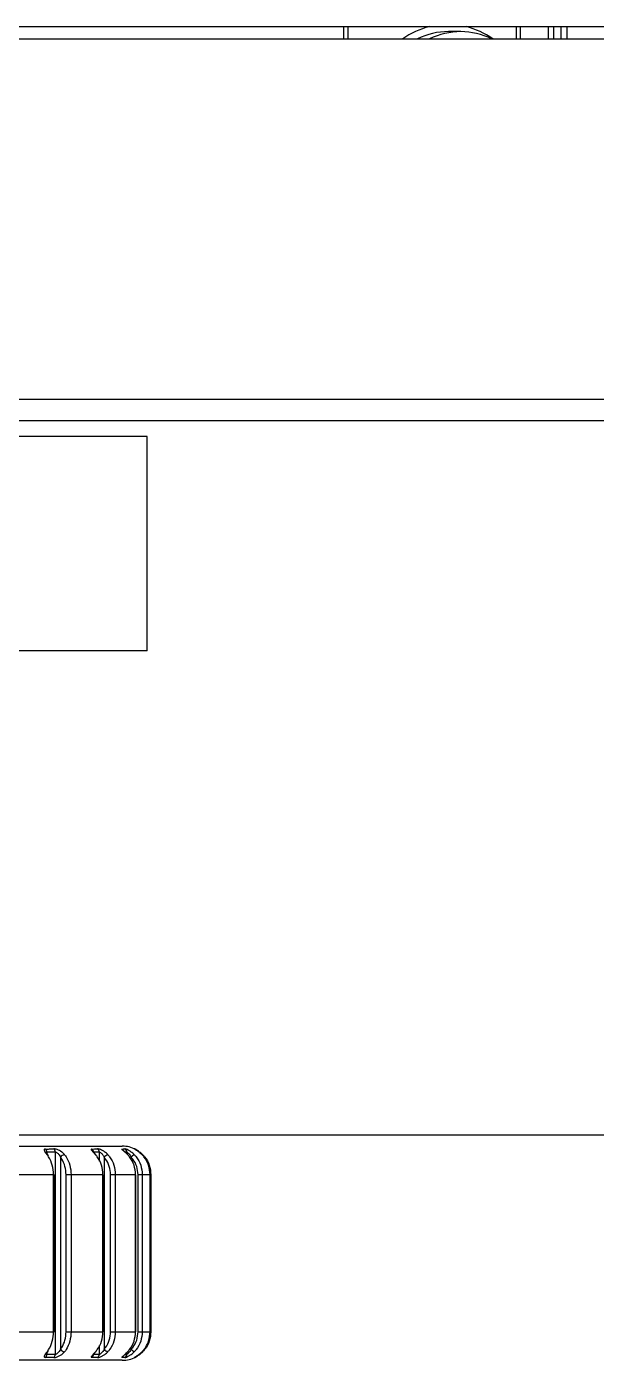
# Model space of a CAD drawing. Header units: millimetres. Extents: x -2889 to 8174, y 2447 to 8478.
# Drawn here: x 1576.29 to 1584.26, y 3367.26 to 3385.93 of the extents above; entities that cross this region are included whole.
import ezdxf

# ---------------------------------------------------------------- set-up
doc = ezdxf.new("R2010")
doc.units = ezdxf.units.MM

msp = doc.modelspace()

# ---------------------------------------------------------------- linework, layer by layer
at = {"color": 7, "linetype": 'Continuous', "lineweight": 25}
for p, q in [((1541.648, 3385.935), (1591.636, 3385.935)), ((1541.649, 3385.764), (1591.647, 3385.764)), ((1580.789, 3385.764), (1580.789, 3385.935)), ((1582.362, 3385.866), (1582.193, 3385.866)), ((1582.362, 3385.866), (1582.193, 3385.866)), ((1583.144, 3385.764), (1583.144, 3385.935)), ((1583.193, 3385.935), (1583.193, 3385.764)), ((1583.59, 3385.764), (1583.59, 3385.935)), ((1583.66, 3385.935), (1583.66, 3385.764)), ((1593.438, 3380.715), (1540.04, 3380.715)), ((1593.738, 3380.415), (1539.74, 3380.415)), ((1577.974, 3380.195), (1572.774, 3380.195)), ((1577.974, 3377.195), (1577.974, 3380.195)), ((1577.974, 3377.195), (1572.974, 3377.195)), ((1564.474, 3370.415), (1629.474, 3370.415)), ((1566.426, 3370.256), (1577.626, 3370.256)), ((1576.689, 3367.34), (1576.689, 3370.172)), ((1576.759, 3370.101), (1576.759, 3367.411)), ((1577.371, 3370.101), (1577.371, 3367.411)), ((1576.665, 3369.856), (1576.078, 3369.856)), ((1576.665, 3367.656), (1576.665, 3369.856)), ((1576.665, 3369.856), (1576.676, 3369.856)), ((1576.676, 3367.656), (1576.676, 3369.856)), ((1576.91, 3369.856), (1576.84, 3369.856)), ((1576.84, 3367.656), (1576.84, 3369.856)), ((1577.355, 3369.856), (1576.91, 3369.856)), ((1576.91, 3369.856), (1576.91, 3367.656)), ((1577.355, 3367.656), (1577.355, 3369.856)), ((1577.355, 3369.856), (1577.36, 3369.856)), ((1577.36, 3367.656), (1577.36, 3369.856)), ((1577.528, 3369.856), (1577.462, 3369.856)), ((1577.462, 3367.656), (1577.462, 3369.856)), ((1577.812, 3369.856), (1577.528, 3369.856)), ((1577.528, 3369.856), (1577.528, 3367.656)), ((1577.812, 3367.656), (1577.812, 3369.856)), ((1577.812, 3369.856), (1577.813, 3369.856)), ((1577.813, 3367.656), (1577.813, 3369.856)), ((1577.905, 3369.856), (1577.846, 3369.856)), ((1577.846, 3367.656), (1577.846, 3369.856)), ((1578.016, 3369.856), (1577.905, 3369.856)), ((1577.905, 3369.856), (1577.905, 3367.656)), ((1578.016, 3367.656), (1578.016, 3369.856)), ((1578.016, 3367.656), (1578.016, 3369.856)), ((1578.016, 3369.856), (1578.016, 3369.856)), ((1578.026, 3369.856), (1578.026, 3367.656)), ((1576.078, 3367.656), (1576.665, 3367.656)), ((1576.676, 3367.656), (1576.665, 3367.656)), ((1576.84, 3367.656), (1576.91, 3367.656)), ((1576.91, 3367.656), (1577.355, 3367.656)), ((1577.36, 3367.656), (1577.355, 3367.656)), ((1577.462, 3367.656), (1577.528, 3367.656)), ((1577.528, 3367.656), (1577.812, 3367.656)), ((1577.813, 3367.656), (1577.812, 3367.656)), ((1577.846, 3367.656), (1577.905, 3367.656)), ((1577.905, 3367.656), (1578.016, 3367.656)), ((1578.016, 3367.656), (1578.016, 3367.656)), ((1577.626, 3367.256), (1566.426, 3367.256))]:
    msp.add_line(p, q, dxfattribs=at)
at = {"color": 8, "linetype": 'Continuous', "lineweight": 25}
for p, q in [((1580.727, 3385.764), (1580.727, 3385.935)), ((1583.767, 3385.764), (1583.767, 3385.935)), ((1583.845, 3385.935), (1583.845, 3385.764)), ((1576.572, 3370.169), (1576.572, 3370.15)), ((1577.305, 3370.047), (1577.305, 3370.172)), ((1577.689, 3370.148), (1577.689, 3370.172)), ((1578.026, 3369.856), (1578.016, 3369.856)), ((1578.016, 3367.656), (1578.026, 3367.656)), ((1577.305, 3367.34), (1577.305, 3367.465)), ((1576.572, 3367.362), (1576.572, 3367.342)), ((1577.689, 3367.34), (1577.689, 3367.364))]:
    msp.add_line(p, q, dxfattribs=at)
at = {"color": 7, "linetype": 'Continuous', "lineweight": 25, "flags": 128}
for points in [[(1577.261, 3370.123), (1577.265, 3370.123), (1577.267, 3370.121)], [(1577.267, 3367.391), (1577.265, 3367.389), (1577.261, 3367.389)], [(1577.713, 3367.389), (1577.713, 3367.389), (1577.712, 3367.389)], [(1577.805, 3367.299), (1577.804, 3367.298), (1577.798, 3367.295)]]:
    msp.add_lwpolyline(points, dxfattribs=at)
at = {"color": 8, "linetype": 'Continuous', "lineweight": 25}
for centre, radius, start, end in [((1582.182, 3384.878), 1.088, 103.6656, 125.4418), ((1582.18, 3384.878), 1.088, 54.5582, 76.3344), ((1577.598, 3370.17), 0.0496, 32.0047, 63.1173), ((1577.776, 3370.172), 0.05, 41.8889, 64.5849), ((1577.598, 3367.342), 0.0496, 296.8748, 325.3571)]:
    msp.add_arc(centre, radius, start, end, dxfattribs=at)
at = {"color": 7, "linetype": 'Continuous', "lineweight": 25}
for centre, radius, start, end in [((1582.193, 3384.879), 0.987, 90.0062, 116.2104), ((1582.362, 3384.879), 0.986, 63.7887, 116.2113), ((1577.626, 3369.856), 0.4, 62.0225, 90), ((1576.519, 3370.171), 0.0528, 358.766, 55.7295), ((1576.584, 3370.111), 0.0125, 39.0142, 100.6048), ((1576.637, 3370.174), 0.052, 357.9866, 56.3945), ((1576.832, 3370.045), 0.0922, 99.1875, 142.5525), ((1577.172, 3370.17), 0.0511, 359.5655, 60.3176), ((1577.254, 3370.173), 0.0506, 359.0433, 61.1013), ((1577.452, 3370.035), 0.104, 105.622, 141.0863), ((1577.639, 3370.172), 0.0501, 359.7762, 63.7422), ((1577.855, 3370.009), 0.141, 115.8226, 139.3493), ((1576.519, 3367.341), 0.0528, 304.2705, 1.234), ((1576.584, 3367.401), 0.0124, 259.379, 321.1248), ((1576.637, 3367.338), 0.052, 303.6055, 2.0134), ((1576.832, 3367.467), 0.0922, 217.4475, 260.8125), ((1577.172, 3367.342), 0.0511, 299.6824, 0.4345), ((1577.254, 3367.339), 0.0506, 298.8987, 0.9567), ((1577.452, 3367.477), 0.104, 218.9137, 254.378), ((1577.626, 3367.656), 0.4, 270, 297.7862), ((1577.639, 3367.34), 0.0501, 296.2578, 0.2238), ((1577.855, 3367.503), 0.141, 220.6507, 244.1774), ((1577.776, 3367.342), 0.05, 296.3328, 313.7619)]:
    msp.add_arc(centre, radius, start, end, dxfattribs=at)
for points, knots in [([(1576.549, 3370.214), (1576.545, 3370.214), (1576.536, 3370.213), (1576.532, 3370.209), (1576.531, 3370.201), (1576.535, 3370.189), (1576.554, 3370.161), (1576.572, 3370.137), (1576.582, 3370.123)], [0, 0, 0, 0, 0.092122, 0.262386, 0.269354, 0.484813, 0.707237, 1, 1, 1, 1]), ([(1576.549, 3370.214), (1576.568, 3370.215), (1576.607, 3370.216), (1576.646, 3370.217), (1576.666, 3370.217)], [0, 0, 0, 0, 0.502163, 1, 1, 1, 1]), ([(1576.594, 3370.119), (1576.59, 3370.124), (1576.58, 3370.138), (1576.568, 3370.154), (1576.562, 3370.164), (1576.561, 3370.168), (1576.561, 3370.167), (1576.561, 3370.167)], [0, 0, 0, 0, 0.269136, 0.626617, 0.839944, 0.975934, 1, 1, 1, 1]), ([(1576.689, 3370.172), (1576.67, 3370.172), (1576.631, 3370.171), (1576.591, 3370.17), (1576.572, 3370.169)], [0, 0, 0, 0, 0.497895, 1, 1, 1, 1]), ([(1576.665, 3369.856), (1576.661, 3369.901), (1576.654, 3369.99), (1576.614, 3370.078), (1576.586, 3370.117), (1576.582, 3370.123)], [0, 0, 0, 0, 0.460321, 0.920593, 1, 1, 1, 1]), ([(1576.818, 3370.136), (1576.817, 3370.136), (1576.806, 3370.15), (1576.784, 3370.171), (1576.748, 3370.194), (1576.717, 3370.207), (1576.687, 3370.216), (1576.673, 3370.217), (1576.666, 3370.217)], [0, 0, 0, 0, 0.017221, 0.303134, 0.498408, 0.673919, 0.839322, 1, 1, 1, 1]), ([(1576.689, 3370.172), (1576.692, 3370.172), (1576.695, 3370.171), (1576.704, 3370.169), (1576.714, 3370.163), (1576.729, 3370.151), (1576.746, 3370.13), (1576.754, 3370.112), (1576.759, 3370.101)], [0, 0, 0, 0, 0.11624, 0.138706, 0.285713, 0.452162, 0.653789, 1, 1, 1, 1]), ([(1576.84, 3369.856), (1576.837, 3369.895), (1576.83, 3369.974), (1576.793, 3370.055), (1576.765, 3370.092), (1576.759, 3370.101)], [0, 0, 0, 0, 0.435439, 0.870878, 1, 1, 1, 1]), ([(1576.818, 3370.136), (1576.825, 3370.126), (1576.857, 3370.083), (1576.899, 3369.991), (1576.906, 3369.901), (1576.91, 3369.856)], [0, 0, 0, 0, 0.129122, 0.56456, 1, 1, 1, 1]), ([(1577.197, 3370.214), (1577.195, 3370.214), (1577.189, 3370.213), (1577.189, 3370.209), (1577.193, 3370.201), (1577.203, 3370.189), (1577.229, 3370.161), (1577.249, 3370.137), (1577.261, 3370.123)], [0, 0, 0, 0, 0.092122, 0.262386, 0.269354, 0.484813, 0.707237, 1, 1, 1, 1]), ([(1577.197, 3370.214), (1577.211, 3370.215), (1577.238, 3370.216), (1577.265, 3370.217), (1577.278, 3370.217)], [0, 0, 0, 0, 0.502163, 1, 1, 1, 1]), ([(1577.267, 3370.121), (1577.262, 3370.127), (1577.249, 3370.143), (1577.232, 3370.162), (1577.22, 3370.175), (1577.215, 3370.181), (1577.215, 3370.182), (1577.214, 3370.182)], [0, 0, 0, 0, 0.223304, 0.564017, 0.780762, 0.912555, 1, 1, 1, 1]), ([(1577.305, 3370.172), (1577.291, 3370.172), (1577.264, 3370.171), (1577.237, 3370.17), (1577.223, 3370.169)], [0, 0, 0, 0, 0.497895, 1, 1, 1, 1]), ([(1577.355, 3369.856), (1577.351, 3369.901), (1577.343, 3369.99), (1577.297, 3370.078), (1577.266, 3370.117), (1577.261, 3370.123)], [0, 0, 0, 0, 0.460321, 0.920593, 1, 1, 1, 1]), ([(1577.424, 3370.136), (1577.423, 3370.136), (1577.411, 3370.15), (1577.387, 3370.171), (1577.351, 3370.194), (1577.32, 3370.207), (1577.294, 3370.216), (1577.284, 3370.217), (1577.278, 3370.217)], [0, 0, 0, 0, 0.017221, 0.3031336, 0.4984082, 0.6739189, 0.8393223, 1, 1, 1, 1]), ([(1577.305, 3370.172), (1577.307, 3370.172), (1577.309, 3370.171), (1577.316, 3370.169), (1577.325, 3370.163), (1577.339, 3370.151), (1577.356, 3370.13), (1577.365, 3370.112), (1577.371, 3370.101)], [0, 0, 0, 0, 0.11624, 0.138706, 0.285713, 0.452162, 0.653789, 1, 1, 1, 1]), ([(1577.462, 3369.856), (1577.458, 3369.895), (1577.451, 3369.974), (1577.409, 3370.055), (1577.378, 3370.092), (1577.371, 3370.101)], [0, 0, 0, 0, 0.435439, 0.870878, 1, 1, 1, 1]), ([(1577.424, 3370.136), (1577.432, 3370.126), (1577.468, 3370.083), (1577.516, 3369.991), (1577.524, 3369.901), (1577.528, 3369.856)], [0, 0, 0, 0, 0.129122, 0.56456, 1, 1, 1, 1]), ([(1577.62, 3370.214), (1577.619, 3370.214), (1577.617, 3370.213), (1577.621, 3370.209), (1577.629, 3370.201), (1577.644, 3370.189), (1577.676, 3370.161), (1577.699, 3370.137), (1577.712, 3370.123)], [0, 0, 0, 0, 0.092122, 0.262386, 0.269354, 0.484813, 0.707237, 1, 1, 1, 1]), ([(1577.62, 3370.214), (1577.627, 3370.215), (1577.641, 3370.216), (1577.654, 3370.217), (1577.661, 3370.217)], [0, 0, 0, 0, 0.502163, 1, 1, 1, 1]), ([(1577.711, 3370.125), (1577.706, 3370.13), (1577.691, 3370.148), (1577.667, 3370.17), (1577.648, 3370.187), (1577.639, 3370.194), (1577.636, 3370.197), (1577.636, 3370.197), (1577.637, 3370.197)], [0, 0, 0, 0, 0.16536, 0.530363, 0.752492, 0.88644, 0.97382, 1, 1, 1, 1]), ([(1577.794, 3370.136), (1577.793, 3370.136), (1577.78, 3370.15), (1577.755, 3370.171), (1577.72, 3370.194), (1577.693, 3370.207), (1577.671, 3370.216), (1577.664, 3370.217), (1577.661, 3370.217)], [0, 0, 0, 0, 0.017221, 0.303134, 0.498408, 0.673919, 0.839322, 1, 1, 1, 1]), ([(1577.689, 3370.172), (1577.69, 3370.172), (1577.692, 3370.171), (1577.697, 3370.169), (1577.704, 3370.163), (1577.717, 3370.151), (1577.733, 3370.13), (1577.742, 3370.112), (1577.748, 3370.101)], [0, 0, 0, 0, 0.1162399, 0.1387058, 0.2857128, 0.4521617, 0.6537888, 1, 1, 1, 1]), ([(1577.812, 3369.856), (1577.807, 3369.901), (1577.799, 3369.99), (1577.75, 3370.078), (1577.717, 3370.117), (1577.712, 3370.123)], [0, 0, 0, 0, 0.460321, 0.920593, 1, 1, 1, 1]), ([(1577.846, 3369.856), (1577.842, 3369.895), (1577.835, 3369.974), (1577.79, 3370.055), (1577.756, 3370.092), (1577.748, 3370.101)], [0, 0, 0, 0, 0.435439, 0.870878, 1, 1, 1, 1]), ([(1577.794, 3370.136), (1577.803, 3370.126), (1577.841, 3370.083), (1577.892, 3369.991), (1577.901, 3369.901), (1577.905, 3369.856)], [0, 0, 0, 0, 0.129122, 0.56456, 1, 1, 1, 1]), ([(1577.912, 3370.136), (1577.911, 3370.136), (1577.898, 3370.15), (1577.873, 3370.171), (1577.841, 3370.194), (1577.818, 3370.207), (1577.801, 3370.216), (1577.799, 3370.217), (1577.798, 3370.217)], [0, 0, 0, 0, 0.017221, 0.303134, 0.498408, 0.673919, 0.839322, 1, 1, 1, 1]), ([(1577.799, 3370.214), (1577.798, 3370.215), (1577.798, 3370.216), (1577.798, 3370.217), (1577.798, 3370.217)], [0, 0, 0, 0, 0.501974, 1, 1, 1, 1]), ([(1577.826, 3370.198), (1577.82, 3370.201), (1577.812, 3370.206), (1577.805, 3370.21), (1577.805, 3370.21), (1577.805, 3370.21)], [0, 0, 0, 0, 0.560126, 0.866722, 1, 1, 1, 1]), ([(1577.825, 3370.197), (1577.83, 3370.194), (1577.844, 3370.186), (1577.877, 3370.161), (1577.9, 3370.137), (1577.913, 3370.123)], [0, 0, 0, 0, 0.188864, 0.53906, 1, 1, 1, 1]), ([(1577.912, 3370.136), (1577.921, 3370.126), (1577.96, 3370.083), (1578.013, 3369.991), (1578.022, 3369.901), (1578.026, 3369.856)], [0, 0, 0, 0, 0.129122, 0.56456, 1, 1, 1, 1]), ([(1578.016, 3369.856), (1578.012, 3369.901), (1578.003, 3369.99), (1577.953, 3370.078), (1577.919, 3370.117), (1577.913, 3370.123)], [0, 0, 0, 0, 0.460321, 0.920593, 1, 1, 1, 1]), ([(1576.582, 3367.389), (1576.586, 3367.394), (1576.614, 3367.434), (1576.654, 3367.521), (1576.661, 3367.611), (1576.665, 3367.656)], [0, 0, 0, 0, 0.079407, 0.539679, 1, 1, 1, 1]), ([(1576.759, 3367.411), (1576.765, 3367.42), (1576.793, 3367.457), (1576.83, 3367.538), (1576.837, 3367.617), (1576.84, 3367.656)], [0, 0, 0, 0, 0.129122, 0.564561, 1, 1, 1, 1]), ([(1576.91, 3367.656), (1576.906, 3367.611), (1576.899, 3367.521), (1576.857, 3367.429), (1576.825, 3367.386), (1576.818, 3367.376)], [0, 0, 0, 0, 0.4354396, 0.8708783, 1, 1, 1, 1]), ([(1577.261, 3367.389), (1577.266, 3367.394), (1577.297, 3367.434), (1577.343, 3367.521), (1577.351, 3367.611), (1577.355, 3367.656)], [0, 0, 0, 0, 0.0794067, 0.5396787, 1, 1, 1, 1]), ([(1577.371, 3367.411), (1577.378, 3367.42), (1577.409, 3367.457), (1577.451, 3367.538), (1577.458, 3367.617), (1577.462, 3367.656)], [0, 0, 0, 0, 0.129122, 0.564561, 1, 1, 1, 1]), ([(1577.528, 3367.656), (1577.524, 3367.611), (1577.516, 3367.521), (1577.468, 3367.429), (1577.432, 3367.386), (1577.424, 3367.376)], [0, 0, 0, 0, 0.43544, 0.870878, 1, 1, 1, 1]), ([(1577.712, 3367.389), (1577.717, 3367.394), (1577.75, 3367.434), (1577.799, 3367.521), (1577.807, 3367.611), (1577.812, 3367.656)], [0, 0, 0, 0, 0.079407, 0.539679, 1, 1, 1, 1]), ([(1577.748, 3367.411), (1577.756, 3367.42), (1577.79, 3367.457), (1577.835, 3367.538), (1577.842, 3367.617), (1577.846, 3367.656)], [0, 0, 0, 0, 0.129122, 0.564561, 1, 1, 1, 1]), ([(1577.905, 3367.656), (1577.901, 3367.611), (1577.892, 3367.521), (1577.841, 3367.429), (1577.803, 3367.386), (1577.794, 3367.376)], [0, 0, 0, 0, 0.43544, 0.870878, 1, 1, 1, 1]), ([(1578.026, 3367.656), (1578.022, 3367.611), (1578.013, 3367.521), (1577.96, 3367.429), (1577.921, 3367.386), (1577.912, 3367.376)], [0, 0, 0, 0, 0.43544, 0.870878, 1, 1, 1, 1]), ([(1577.913, 3367.389), (1577.919, 3367.394), (1577.953, 3367.434), (1578.003, 3367.521), (1578.012, 3367.611), (1578.016, 3367.656)], [0, 0, 0, 0, 0.079407, 0.539679, 1, 1, 1, 1]), ([(1576.582, 3367.389), (1576.581, 3367.388), (1576.57, 3367.372), (1576.553, 3367.349), (1576.536, 3367.324), (1576.53, 3367.309), (1576.533, 3367.3), (1576.543, 3367.298), (1576.549, 3367.297)], [0, 0, 0, 0, 0.017352, 0.313761, 0.508689, 0.681484, 0.843326, 1, 1, 1, 1]), ([(1576.666, 3367.295), (1576.646, 3367.295), (1576.607, 3367.295), (1576.568, 3367.297), (1576.549, 3367.297)], [0, 0, 0, 0, 0.497837, 1, 1, 1, 1]), ([(1576.561, 3367.345), (1576.561, 3367.345), (1576.561, 3367.345), (1576.564, 3367.35), (1576.57, 3367.36), (1576.581, 3367.375), (1576.59, 3367.387), (1576.594, 3367.393)], [0, 0, 0, 0, 0.096581, 0.230009, 0.427805, 0.734772, 1, 1, 1, 1]), ([(1576.572, 3367.342), (1576.591, 3367.342), (1576.631, 3367.34), (1576.67, 3367.34), (1576.689, 3367.34)], [0, 0, 0, 0, 0.502105, 1, 1, 1, 1]), ([(1576.666, 3367.295), (1576.67, 3367.295), (1576.681, 3367.295), (1576.708, 3367.301), (1576.744, 3367.316), (1576.785, 3367.34), (1576.805, 3367.363), (1576.818, 3367.376)], [0, 0, 0, 0, 0.096023, 0.272505, 0.481898, 0.698908, 1, 1, 1, 1]), ([(1576.759, 3367.411), (1576.754, 3367.4), (1576.745, 3367.381), (1576.729, 3367.361), (1576.716, 3367.351), (1576.707, 3367.345), (1576.701, 3367.342), (1576.694, 3367.34), (1576.691, 3367.34), (1576.689, 3367.34)], [0, 0, 0, 0, 0.343735, 0.56662, 0.703968, 0.762734, 0.879015, 0.917663, 1, 1, 1, 1]), ([(1577.261, 3367.389), (1577.261, 3367.388), (1577.248, 3367.372), (1577.227, 3367.349), (1577.204, 3367.324), (1577.192, 3367.309), (1577.188, 3367.3), (1577.194, 3367.298), (1577.197, 3367.297)], [0, 0, 0, 0, 0.017352, 0.313761, 0.508689, 0.681484, 0.843326, 1, 1, 1, 1]), ([(1577.278, 3367.295), (1577.265, 3367.295), (1577.238, 3367.295), (1577.211, 3367.297), (1577.197, 3367.297)], [0, 0, 0, 0, 0.497837, 1, 1, 1, 1]), ([(1577.214, 3367.329), (1577.215, 3367.329), (1577.215, 3367.33), (1577.218, 3367.334), (1577.225, 3367.342), (1577.235, 3367.354), (1577.244, 3367.364), (1577.248, 3367.368)], [0, 0, 0, 0, 0.091071, 0.228953, 0.43834, 0.759304, 1, 1, 1, 1]), ([(1577.223, 3367.342), (1577.237, 3367.342), (1577.264, 3367.34), (1577.291, 3367.34), (1577.305, 3367.34)], [0, 0, 0, 0, 0.502105, 1, 1, 1, 1]), ([(1577.248, 3367.368), (1577.252, 3367.373), (1577.258, 3367.38), (1577.265, 3367.388), (1577.267, 3367.391)], [0, 0, 0, 0, 0.652643, 1, 1, 1, 1]), ([(1577.278, 3367.295), (1577.281, 3367.295), (1577.289, 3367.295), (1577.313, 3367.301), (1577.347, 3367.316), (1577.387, 3367.34), (1577.41, 3367.363), (1577.424, 3367.376)], [0, 0, 0, 0, 0.096023, 0.272505, 0.481898, 0.698908, 1, 1, 1, 1]), ([(1577.371, 3367.411), (1577.365, 3367.4), (1577.356, 3367.381), (1577.339, 3367.361), (1577.327, 3367.351), (1577.319, 3367.345), (1577.313, 3367.342), (1577.308, 3367.34), (1577.306, 3367.34), (1577.305, 3367.34)], [0, 0, 0, 0, 0.343735, 0.56662, 0.703968, 0.762734, 0.879015, 0.917663, 1, 1, 1, 1]), ([(1577.712, 3367.389), (1577.711, 3367.388), (1577.697, 3367.372), (1577.674, 3367.349), (1577.646, 3367.324), (1577.628, 3367.309), (1577.617, 3367.3), (1577.619, 3367.298), (1577.62, 3367.297)], [0, 0, 0, 0, 0.017352, 0.313761, 0.508689, 0.681484, 0.843326, 1, 1, 1, 1]), ([(1577.661, 3367.295), (1577.654, 3367.295), (1577.641, 3367.295), (1577.627, 3367.297), (1577.62, 3367.297)], [0, 0, 0, 0, 0.497837, 1, 1, 1, 1]), ([(1577.636, 3367.315), (1577.636, 3367.315), (1577.637, 3367.315), (1577.64, 3367.318), (1577.648, 3367.325), (1577.663, 3367.339), (1577.687, 3367.36), (1577.704, 3367.379), (1577.713, 3367.389)], [0, 0, 0, 0, 0.0464, 0.125097, 0.242476, 0.430302, 0.707522, 1, 1, 1, 1]), ([(1577.661, 3367.295), (1577.663, 3367.295), (1577.668, 3367.295), (1577.686, 3367.301), (1577.716, 3367.316), (1577.756, 3367.34), (1577.78, 3367.363), (1577.794, 3367.376)], [0, 0, 0, 0, 0.096023, 0.272505, 0.481898, 0.698908, 1, 1, 1, 1]), ([(1577.748, 3367.411), (1577.743, 3367.4), (1577.733, 3367.381), (1577.716, 3367.361), (1577.706, 3367.351), (1577.699, 3367.345), (1577.695, 3367.342), (1577.691, 3367.34), (1577.69, 3367.34), (1577.689, 3367.34)], [0, 0, 0, 0, 0.343735, 0.56662, 0.703968, 0.762734, 0.879015, 0.917663, 1, 1, 1, 1]), ([(1577.798, 3367.295), (1577.798, 3367.295), (1577.799, 3367.295), (1577.812, 3367.301), (1577.837, 3367.316), (1577.874, 3367.34), (1577.898, 3367.363), (1577.912, 3367.376)], [0, 0, 0, 0, 0.0960234, 0.272505, 0.4818975, 0.6989082, 1, 1, 1, 1]), ([(1577.798, 3367.295), (1577.798, 3367.295), (1577.798, 3367.295), (1577.798, 3367.297), (1577.799, 3367.297)], [0, 0, 0, 0, 0.497684, 1, 1, 1, 1]), ([(1577.805, 3367.301), (1577.805, 3367.301), (1577.805, 3367.301), (1577.807, 3367.303), (1577.813, 3367.306), (1577.828, 3367.316), (1577.853, 3367.332), (1577.873, 3367.35), (1577.884, 3367.359)], [0, 0, 0, 0, 0.0198377, 0.0894482, 0.2179506, 0.4037189, 0.6673599, 1, 1, 1, 1]), ([(1577.913, 3367.389), (1577.913, 3367.388), (1577.903, 3367.377), (1577.893, 3367.368), (1577.884, 3367.36)], [0, 0, 0, 0, 0.0820629, 1, 1, 1, 1])]:
    msp.add_open_spline(points, degree=3, knots=knots, dxfattribs=at)
at = {"color": 8, "linetype": 'Continuous', "lineweight": 25}
for points, knots in [([(1576.563, 3370.157), (1576.563, 3370.158), (1576.562, 3370.163), (1576.564, 3370.166), (1576.567, 3370.169), (1576.57, 3370.169), (1576.572, 3370.169)], [0, 0, 0, 0, 0.208128, 0.593472, 0.734749, 1, 1, 1, 1]), ([(1577.689, 3370.172), (1577.682, 3370.172), (1577.674, 3370.172), (1577.666, 3370.171), (1577.665, 3370.171)], [0, 0, 0, 0, 0.872684, 1, 1, 1, 1]), ([(1577.799, 3370.214), (1577.799, 3370.214), (1577.8, 3370.213), (1577.807, 3370.209), (1577.817, 3370.203), (1577.821, 3370.2), (1577.825, 3370.197)], [0, 0, 0, 0, 0.252487, 0.719149, 0.738244, 1, 1, 1, 1]), ([(1576.572, 3367.342), (1576.569, 3367.343), (1576.567, 3367.343), (1576.563, 3367.347), (1576.562, 3367.35), (1576.562, 3367.354), (1576.562, 3367.354)], [0, 0, 0, 0, 0.385321, 0.457199, 0.94836, 1, 1, 1, 1]), ([(1577.665, 3367.341), (1577.666, 3367.341), (1577.674, 3367.34), (1577.682, 3367.34), (1577.689, 3367.34)], [0, 0, 0, 0, 0.129388, 1, 1, 1, 1]), ([(1577.884, 3367.36), (1577.879, 3367.355), (1577.865, 3367.341), (1577.842, 3367.325), (1577.819, 3367.309), (1577.802, 3367.3), (1577.8, 3367.298), (1577.799, 3367.297)], [0, 0, 0, 0, 0.1297532, 0.3769497, 0.5960776, 0.801315, 1, 1, 1, 1])]:
    msp.add_open_spline(points, degree=3, knots=knots, dxfattribs=at)

doc.saveas('drawing.dxf')
